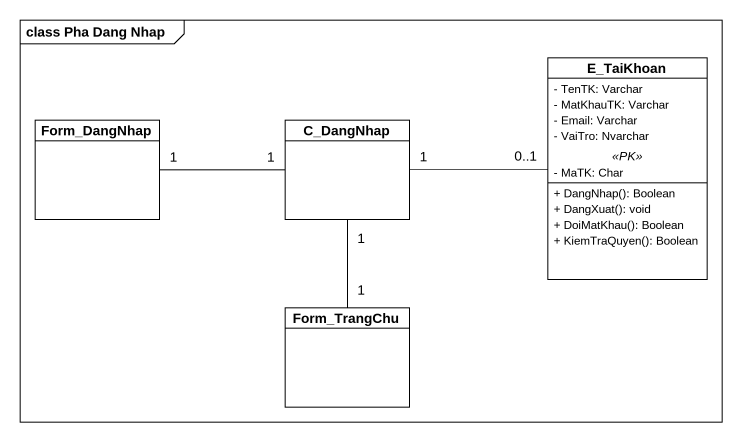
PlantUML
@startuml
mainframe class Pha Dang Nhap
hide circle
hide empty members
skinparam classAttributeIconSize 0
class E_TaiKhoan {
  - TenTK: Varchar
  - MatKhauTK: Varchar
  - Email: Varchar
  - VaiTro: Nvarchar
  .. <<PK>> ..
  - MaTK: Char
  --
  + DangNhap(): Boolean
  + DangXuat(): void
  + DoiMatKhau(): Boolean
  + KiemTraQuyen(): Boolean
}
class Form_DangNhap
class C_DangNhap
class Form_TrangChu
Form_DangNhap "1" -right- "1" C_DangNhap
C_DangNhap "1" -right- "0..1" E_TaiKhoan
C_DangNhap "1" -- "1" Form_TrangChu
@enduml
